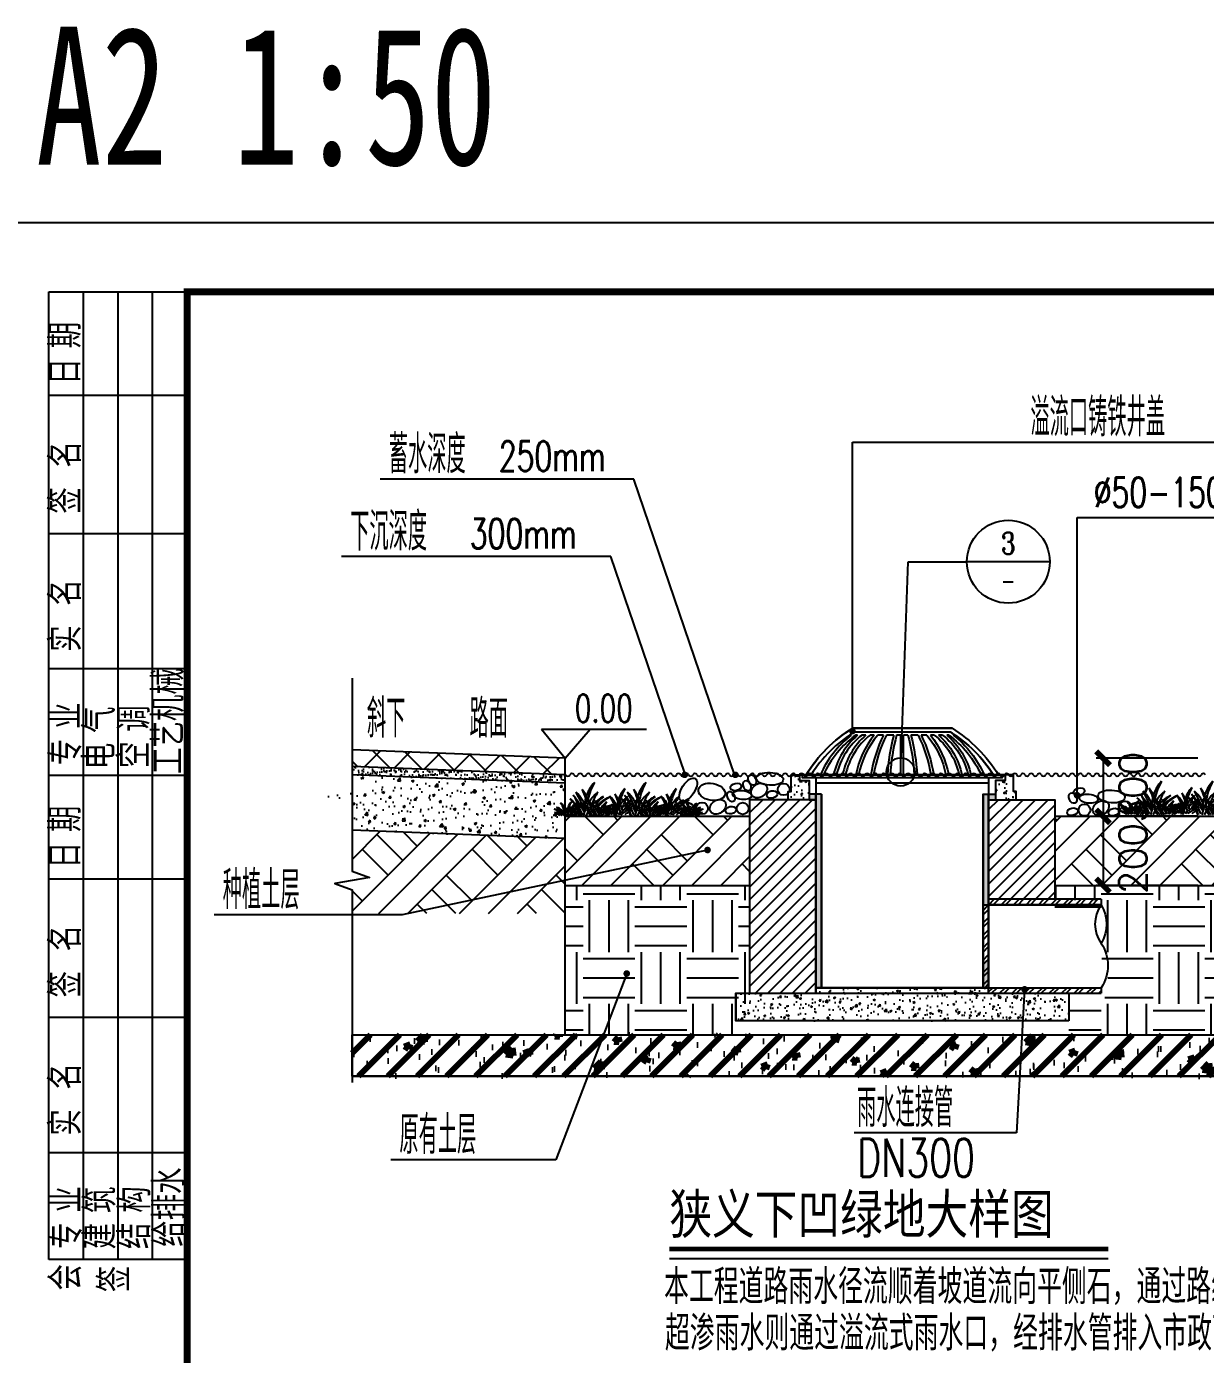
# Model space of a CAD drawing. Header units: millimetres. Extents: x 684779 to 686470, y 2544898 to 2545979.
# Drawn here: x 686167.4 to 686252.8, y 2545316.9 to 2545413 of the extents above; entities that cross this region are included whole.
import ezdxf
from ezdxf.enums import TextEntityAlignment as Align

# ---------------------------------------------------------------- set-up
doc = ezdxf.new("R2010")
doc.units = ezdxf.units.MM
for name, color, linetype in [('01-景观线', 4, 'Continuous'), ('03-填充', 8, 'Continuous'), ('05-剖面结构线', 2, 'Continuous'), ('14', 14, 'Continuous'), ('DIM_IDEN', 3, 'Continuous'), ('DIM_LEAD', 3, 'Continuous'), ('DIM_SYMB', 3, 'Continuous'), ('GPSCOMMON', 7, 'Continuous'), ('LID设施', 7, 'Continuous'), ('PUB_TEXT', 7, 'Continuous'), ('PUB_TITLE', 4, 'Continuous'), ('STONE', 31, 'Continuous'), ('植物', 96, 'Continuous'), ('铺装面积线', 7, 'Continuous')]:
    doc.layers.add(name, color=color, linetype=linetype)
doc.styles.add('-宋体', font='', dxfattribs={"width": 0.8})
doc.styles.add('_TCH_AXIS', font='COMPLEX', dxfattribs={"bigfont": 'GBCBIG'})
doc.styles.add('_TCH_DIM', font='SIMPLEX', dxfattribs={"bigfont": 'GBCBIG'})
doc.styles.add('_TCH_LABEL', font='COMPLEX', dxfattribs={"bigfont": 'GBCBIG'})
doc.styles.add('HZTXT', font='romane.shx', dxfattribs={"width": 0.7, "bigfont": 'hztxt.shx'})
doc.styles.add('黑体', font='')
doc.styles.get('-宋体').set_extended_font_data('SimSun')
doc.styles.get('黑体').set_extended_font_data('SimHei')
doc.dimstyles.new('副本 _TCH_ARCH', dxfattribs={"dimtxt": 3.5, "dimasz": 1, "dimexe": 2.5, "dimexo": 3, "dimgap": 1, "dimtad": 1, "dimzin": 0, "dimdsep": 46, "dimtxsty": '_TCH_DIM', "dimblk": 'ARCHTICK', "dimcen": 0.09, "dimclrt": 7, "dimazin": 2, "dimtfac": 1, "dimtix": 1, "dimtmove": 2, "dimatfit": 3, "dimfxl": 1, "dimtolj": 1, "dimtzin": 0, "dimarcsym": 0})
pattern_1 = [(50, (686101.0468, 2545202.3542), (1.4345204, -0.125504), [0.15, -1.65]), (355, (686101.0468, 2545202.3542), (-0.277503, 1.504384), [0.12, -1.32]), (100.4514, (686101.1663, 2545202.3438), (1.157019, 1.378879), [0.12748, -1.402284]), (46.1842, (686101.0468, 2545202.7542), (2.134482, -0.331038), [0.225, -2.475]), (96.6356, (686101.2246, 2545202.7266), (1.869325, 1.948236), [0.19122, -2.103426]), (351.1842, (686101.0468, 2545202.7542), (1.869324, 1.948237), [0.18, -1.98]), (21, (686101.2468, 2545202.6542), (1.193814, -0.805238), [0.15, -1.65]), (326, (686101.2468, 2545202.6542), (0.486631, 1.4503), [0.12, -1.32]), (71.4514, (686101.3462, 2545202.5871), (1.680445, 0.645061), [0.12748, -1.402284]), (37.5, (686101.04675, 2545202.3542), (0.0243197, 0.6657877), [0, -1.304, 0, -1.34, 0, -1.325]), (7.5, (686101.04675, 2545202.3542), (0.526139, 0.7888234), [0, -0.764, 0, -1.274, 0, -0.505]), (327.5, (686100.60075, 2545202.3542), (1.0676449, -0.0451097), [0, -0.5, 0, -1.56, 0, -2.07]), (317.5, (686100.40075, 2545202.3542), (1.1663723, 0.20021), [0, -0.65, 0, -1.036, 0, -1.47])]

# ---------------------------------------------------------------- blocks, each defined once
blk = doc.blocks.new('TR196')
at = {"layer": '植物', "color": 8}
for p, q in [((-421, -7), (-416, 7)), ((-416, 7), (-398, 36)), ((-392, 47), (-386, 57)), ((-292, 19), (-307, -7)), ((-284, 32), (-292, 19)), ((-241, 8), (-274, 63)), ((-235, -7), (-241, 8)), ((-171, 23), (-172, 23)), ((-172, 23), (-172, 23)), ((-172, 23), (-171, 23)), ((-171, 23), (-171, 24)), ((-171, 24), (-170, 24)), ((-170, 23), (-171, 23)), ((-171, 23), (-171, 23)), ((-170, 24), (-170, 25)), ((-170, 25), (-169, 25)), ((-169, 23), (-170, 23)), ((-170, 23), (-170, 23)), ((-170, 23), (-170, 23)), ((-169, 25), (-169, 26)), ((-169, 26), (-168, 26)), ((-168, 25), (-169, 25)), ((-169, 25), (-169, 24)), ((-169, 24), (-169, 24)), ((-169, 24), (-169, 23)), ((-169, 23), (-169, 23)), ((-169, 23), (-169, 23)), ((-169, 23), (-169, 23)), ((-169, 23), (-169, 23)), ((-167, 27), (-168, 26)), ((-168, 26), (-167, 27)), ((-168, 26), (-168, 26)), ((-168, 26), (-168, 25)), ((-167, 27), (-167, 27)), ((-43, 17), (-53, 0)), ((-37, 28), (-43, 17)), ((112, 19), (97, -7)), ((120, 32), (112, 19)), ((163, 8), (130, 63)), ((169, -7), (163, 8)), ((233, 23), (232, 23)), ((232, 23), (232, 23)), ((232, 23), (233, 23)), ((233, 24), (234, 25)), ((233, 23), (233, 24)), ((233, 24), (233, 24)), ((234, 23), (233, 23)), ((233, 23), (233, 23)), ((234, 25), (235, 25)), ((235, 23), (234, 23)), ((234, 23), (234, 23)), ((234, 23), (234, 23)), ((234, 23), (234, 23)), ((236, 26), (235, 25)), ((235, 25), (235, 26)), ((235, 26), (236, 26)), ((235, 25), (235, 25)), ((235, 25), (235, 24)), ((235, 24), (235, 24)), ((235, 24), (235, 23)), ((235, 23), (235, 23)), ((235, 23), (235, 23)), ((235, 23), (235, 23)), ((237, 27), (236, 26)), ((236, 26), (237, 27)), ((236, 26), (236, 26)), ((237, 27), (237, 27)), ((360, 17), (351, 0)), ((367, 28), (360, 17)), ((451, 47), (445, 57)), ((475, 7), (457, 36)), ((480, -7), (475, 7))]:
    blk.add_line(p, q, dxfattribs=at)
for centre, radius, start, end in [((-41, 64), 275, 135.9615, 161.9452), ((98, 48), 394, 148.4474, 169.002), ((363, 64), 275, 135.9615, 161.9452), ((502, 48), 394, 148.4474, 169.002), ((-677, -166), 383, 25.7983, 49.6158), ((-675, -103), 336, 16.6083, 43.0102), ((-669, -38), 326, 18.5167, 36.0624), ((-968, -317), 733, 27.5711, 39.9322), ((-1152, -261), 885, 19.1158, 29.713), ((-534, 4), 230, 11.0178, 49.0036), ((-801, -33), 521, 9.8284, 26.5469), ((-649, -40), 395, 10.7624, 37.4051), ((-7, -76), 326, 128.8016, 167.7696), ((-41, 64), 275, 165.6709, 177.7299), ((-4, 14), 264, 141.8248, 164.1996), ((-31, -137), 312, 115.7785, 135.4127), ((-302, 52), 87.2, 7.3004, 44.3353), ((-287, 46), 81.9, 12.7355, 54.5409), ((-52, -28), 206, 123.8697, 144.4156), ((59, -244), 424, 113.9676, 129.9777), ((15, -116), 289, 116.2121, 140.505), ((-731, -207), 708, 19.1158, 29.713), ((-237, 5), 184, 11.0178, 49.0036), ((-450, -24), 417, 3.4732, 26.5469), ((-329, -30), 316, 10.7624, 37.4051), ((185, -59), 261, 128.8016, 166.3644), ((158, 53), 220, 165.6709, 177.7299), ((158, 53), 220, 135.9615, 161.9452), ((269, 41), 315, 148.4474, 169.002), ((-274, -166), 383, 25.7983, 49.6158), ((-271, -103), 336, 16.6083, 43.0102), ((188, 13), 211, 141.8248, 167.2445), ((-265, -38), 326, 18.5167, 36.0624), ((-564, -317), 733, 27.5711, 39.9322), ((-748, -261), 885, 19.1158, 29.713), ((-130, 4), 230, 11.0178, 49.0036), ((166, -108), 249, 115.7785, 121.3464), ((149, -20), 165, 123.8697, 132.2401), ((-397, -33), 521, 9.8284, 26.5469), ((-245, -40), 395, 10.7624, 37.4051), ((238, -193), 339, 113.9676, 118.428), ((202, -91), 231, 116.2121, 122.7663), ((397, -76), 326, 128.8016, 167.7696), ((363, 64), 275, 165.6709, 177.7299), ((400, 14), 264, 141.8248, 164.1996), ((373, -137), 312, 115.7785, 135.4127), ((102, 52), 87.2, 7.3004, 44.3353), ((116, 46), 81.9, 12.7355, 54.5409), ((352, -28), 206, 123.8697, 144.4156), ((463, -244), 424, 113.9676, 129.9777), ((419, -116), 289, 116.2121, 140.505), ((-327, -207), 708, 19.1158, 29.713), ((167, 5), 184, 11.0178, 49.0036), ((-46, -24), 417, 3.4732, 26.5469), ((75, -30), 316, 10.7624, 37.4051), ((589, -59), 261, 128.8016, 166.3644), ((562, 53), 220, 165.6709, 177.7299), ((562, 53), 220, 135.9615, 161.9452), ((673, 41), 315, 148.4474, 169.002), ((642, -193), 339, 113.9676, 141.6606), ((569, -108), 249, 115.7785, 139.5115), ((592, 13), 211, 141.8248, 167.2445), ((553, -20), 165, 123.8697, 155.9037), ((606, -91), 231, 116.2121, 149.9905), ((-579, -85), 133, 37.1196, 79.6911), ((-602, -72), 127, 30.8395, 68.4873), ((-545, -45), 63, 37.1166, 95.7223), ((-570, -59), 78.2, 40.5516, 76.5242), ((-576, -73), 137, 34.2313, 73.1438), ((-633, -98), 184, 29.8425, 58.176), ((-598, -32), 156, 13.1729, 53.1387), ((-710, -54), 252, 10.9914, 35.616), ((-418, 22), 42.9, 139.193, 178.3521), ((-263, -66), 199, 144.4278, 162.2957), ((-465, 63), 19.7, 319.193, 347.2645), ((-346, 2), 103, 161.958, 180.984), ((-373, 42), 75.4, 125.4591, 167.2645), ((-480, -81), 144, 30.8961, 76.4717), ((-441, -61), 120, 27.7876, 92.5438), ((-569, 74), 131, 341.958, 351.6729), ((-359, 47), 80.2, 135.6647, 172.6996), ((36, -346), 583, 138.7573, 144.5096), ((-177, -73), 265, 153.5634, 165.5681), ((-357, -39), 74.4, 127.2173, 154.8093), ((-263, -66), 199, 127.3474, 142.1544), ((-177, -73), 265, 141.3441, 151.4966), ((-344, -67), 87.6, 120.053, 137.0135), ((-358, -8), 52.2, 130.0669, 147.9092), ((-337, -33), 70.3, 131.7668, 150.5463), ((36, -346), 583, 136.275, 137.5327), ((-409, 22), 34.7, 301.0589, 347.424), ((-397, 24), 17.3, 300.053, 333.877), ((-400, 37), 24.1, 311.7668, 329.5705), ((-354, 3), 30.7, 134.6437, 153.877), ((-331, 7), 60.4, 92.1895, 143.9038), ((-401, 57), 25.2, 323.5614, 323.9038), ((-350, 9), 25.9, 153.2333, 167.424), ((-314, 0), 69.5, 106.1576, 146.5894), ((-172, 105), 192, 191.9692, 213.0206), ((-351, 1), 75.5, 23.2236, 73.8424), ((-332, 8), 65.7, 36.0962, 87.8105), ((-312, 11), 28.2, 12.576, 62.3484), ((-308, 3), 33.3, 26.123, 74.4951), ((98, 48), 394, 174.1842, 176.0381), ((-801, -33), 521, 6.4453, 7.7989), ((-248, 25), 37.7, 192.576, 238.8954), ((-258, 41), 26.2, 203.2236, 228.2332), ((-257, 63), 27.4, 216.0962, 236.7065), ((-261, 26), 18.8, 206.123, 239.947), ((-500, -79), 288, 14.3207, 38.6559), ((-406, -72), 217, 17.7043, 52.6526), ((-326, -35), 76.4, 29.4537, 48.2332), ((-732, -376), 634, 35.4921, 43.725), ((59, -244), 424, 141.5472, 141.6606), ((-303, -8), 56.8, 32.0908, 56.7065), ((-319, -72), 95.2, 42.9993, 59.947), ((-31, -137), 312, 136.6479, 139.5115), ((-61, -259), 336, 127.1225, 127.678), ((59, -244), 424, 138.4585, 139.3935), ((-4, 14), 264, 165.6714, 167.2445), ((-304, -42), 80.9, 25.2028, 52.7827), ((59, -244), 424, 135.6254, 137.6565), ((-61, -259), 336, 123.8263, 124.3628), ((-61, -259), 336, 120.8586, 122.292), ((-52, -28), 206, 145.9426, 153.7708), ((15, -116), 289, 149.3438, 149.9905), ((59, -244), 424, 130.9309, 133.9737), ((41, -344), 441, 127.1734, 127.2883), ((15, -116), 289, 142.6876, 145.8607), ((-61, -259), 336, 116.5874, 118.1223), ((-74, 81), 143, 187.3004, 198.042), ((-316, 2), 112, 359.016, 18.042), ((41, -344), 441, 124.0946, 124.6507), ((-187, 69), 21.4, 192.7355, 220.807), ((-42, -34), 169, 126.8613, 166.8271), ((-238, 25), 46.7, 19.6467, 40.807), ((-61, -259), 336, 112.108, 114.0534), ((79, -58), 274, 144.384, 169.0086), ((-67, -78), 149, 106.8562, 145.7687), ((-63, -92), 145, 100.3089, 142.8804), ((-4, -106), 200, 121.824, 150.1575), ((41, -344), 441, 107.8392, 119.6545), ((-61, -259), 336, 95.6409, 108.6057), ((-39, -78), 138, 111.5127, 149.1605), ((-100, -49), 68.5, 84.2777, 142.8834), ((-74, -63), 85, 103.4758, 139.4484), ((-232, -64), 150, 25.9814, 47.4066), ((-261, -65), 192, 18.2019, 43.0102), ((-262, -101), 219, 25.7983, 49.6158), ((-257, -28), 186, 18.5167, 36.0624), ((-428, -187), 419, 27.5711, 39.9322), ((27, 54), 110, 191.9692, 213.0206), ((269, 41), 315, 174.1842, 176.0381), ((142, -205), 269, 114.0625, 130.0173), ((238, -193), 339, 130.2303, 141.6606), ((166, -108), 249, 129.505, 139.5115), ((149, -20), 165, 145.0892, 155.9037), ((223, -273), 353, 121.6809, 129.2912), ((202, -91), 231, 140.4198, 149.9905), ((-124, -83), 188, 23.7617, 47.4066), ((166, -108), 249, 123.0313, 127.9988), ((149, -20), 165, 135.1666, 142.1462), ((238, -193), 339, 126.0265, 128.6058), ((202, -91), 231, 134.2735, 137.6038), ((232, 105), 192, 191.9692, 213.0206), ((142, -205), 269, 110.2122, 111.0773), ((238, -193), 339, 121.3174, 124.0842), ((202, -91), 231, 127.0743, 131.0247), ((223, -273), 353, 118.8977, 119.0804), ((142, -205), 269, 103.6776, 105.7305), ((223, -273), 353, 113.8519, 115.1775), ((53, 1), 75.5, 23.2236, 73.8424), ((71, 8), 65.7, 36.0962, 87.8105), ((142, -205), 269, 99.0904, 100.4482), ((223, -273), 353, 110.0887, 111.5116), ((91, 11), 28.2, 12.576, 62.3484), ((96, 3), 33.3, 26.123, 74.4951), ((502, 48), 394, 174.1842, 176.0381), ((-397, -33), 521, 6.4453, 7.7989), ((156, 25), 37.7, 192.576, 238.8954), ((146, 41), 26.2, 203.2236, 228.2332), ((147, 63), 27.4, 216.0962, 236.7065), ((142, 26), 18.8, 206.123, 239.947), ((-96, -79), 288, 14.3207, 38.6559), ((-3, -72), 217, 17.7043, 52.6526), ((78, -35), 76.4, 29.4537, 48.2332), ((-328, -376), 634, 35.4921, 43.725), ((463, -244), 424, 141.5472, 141.6606), ((100, -8), 56.8, 32.0908, 56.7065), ((85, -72), 95.2, 42.9993, 59.947), ((373, -137), 312, 136.6479, 139.5115), ((343, -259), 336, 127.1225, 127.678), ((463, -244), 424, 138.4585, 139.3935), ((400, 14), 264, 165.6714, 167.2445), ((100, -42), 80.9, 25.2028, 52.7827), ((463, -244), 424, 135.6254, 137.6565), ((343, -259), 336, 123.8263, 124.3628), ((343, -259), 336, 120.8586, 122.292), ((352, -28), 206, 145.9426, 153.7708), ((419, -116), 289, 149.3438, 149.9905), ((463, -244), 424, 130.9309, 133.9737), ((445, -344), 441, 127.1734, 127.2883), ((419, -116), 289, 142.6876, 145.8607), ((343, -259), 336, 116.5874, 118.1223), ((329, 81), 143, 187.3004, 198.042), ((87, 2), 112, 359.016, 18.042), ((445, -344), 441, 124.0946, 124.6507), ((217, 69), 21.4, 192.7355, 220.807), ((362, -34), 169, 126.8613, 166.8271), ((166, 25), 46.7, 19.6467, 40.807), ((343, -259), 336, 112.108, 114.0534), ((483, -58), 274, 144.384, 169.0086), ((337, -78), 149, 106.8562, 145.7687), ((340, -92), 145, 100.3089, 142.8804), ((400, -106), 200, 121.824, 150.1575), ((445, -344), 441, 107.8392, 119.6545), ((343, -259), 336, 95.6409, 108.6057), ((365, -78), 138, 111.5127, 149.1605), ((304, -49), 68.5, 84.2777, 142.8834), ((330, -63), 85, 103.4758, 139.4484), ((172, -64), 150, 25.9814, 47.4066), ((143, -65), 192, 18.2019, 43.0102), ((142, -101), 219, 25.7983, 49.6158), ((147, -28), 186, 18.5167, 36.0624), ((-24, -187), 419, 27.5711, 39.9322), ((430, 54), 110, 191.9692, 213.0206), ((673, 41), 315, 174.1842, 176.0381), ((546, -205), 269, 95.6409, 130.0173), ((373, 0), 69.5, 33.4106, 73.8424), ((390, 7), 60.4, 36.0962, 87.8105), ((627, -273), 353, 107.8392, 129.2912), ((409, 9), 25.9, 12.576, 26.7667), ((413, 3), 30.7, 26.123, 45.3563), ((468, 22), 34.7, 192.576, 238.9411), ((460, 57), 25.2, 216.0962, 216.4386), ((459, 37), 24.1, 210.4295, 228.2332), ((456, 24), 17.3, 206.123, 239.947), ((236, -73), 265, 28.5034, 38.6559), ((322, -66), 199, 37.8456, 52.6526), ((396, -33), 70.3, 29.4537, 48.2332), ((23, -346), 583, 42.4673, 43.725), ((403, -67), 87.6, 42.9865, 59.947), ((417, -8), 52.2, 32.0908, 49.9331), ((416, -39), 74.4, 25.1907, 52.7827), ((23, -346), 583, 35.4904, 41.2427), ((236, -73), 265, 14.4319, 26.4366), ((418, 47), 80.2, 7.3004, 44.3353), ((432, 42), 75.4, 12.7355, 54.5409), ((322, -66), 199, 17.7043, 35.5722), ((628, 74), 131, 188.3271, 198.042), ((405, 2), 103, 359.016, 18.042), ((524, 63), 19.7, 192.7355, 220.807), ((657, -32), 156, 126.8613, 166.8271), ((477, 22), 42.9, 1.6479, 40.807), ((769, -54), 252, 144.384, 169.0086), ((635, -73), 137, 106.8562, 145.7687), ((692, -98), 184, 121.824, 150.1575), ((638, -85), 133, 100.3089, 142.8804), ((661, -72), 127, 111.5127, 149.1605), ((604, -45), 63, 84.2777, 142.8834), ((629, -59), 78.2, 103.4758, 139.4484), ((-61, -259), 336, 129.7844, 130.0173), ((41, -344), 441, 129.134, 129.2912), ((343, -259), 336, 129.7844, 130.0173), ((445, -344), 441, 129.134, 129.2912)]:
    blk.add_arc(centre, radius, start, end, dxfattribs=at)
blk = doc.blocks.new('$LinePat$波浪线')
at = {"color": 0}
for centre, start, end in [((150, -42), 201.67235, 338.32741), ((450, -161), 21.67235, 158.32741)]:
    blk.add_arc(centre, 161, start, end, dxfattribs=at)
blk = doc.blocks.new('_ArchTick')
at = {"color": 0, "linetype": 'ByBlock', "const_width": 0.4}
blk.add_lwpolyline([(-0.5, -0.5), (0.5, 0.5)], dxfattribs=at)
blk = doc.blocks.new('*D26')
at = {"layer": 'Defpoints', "color": 0, "linetype": 'Continuous', "transparency": 16777216}
for p in [(686252.704, 2545360.037), (686245.34, 2545355.837), (686252.704, 2545355.837)]:
    blk.add_point(p, dxfattribs=at)
at = {"layer": '铺装面积线', "color": 0, "linetype": 'Continuous', "lineweight": -2, "transparency": 16777216}
for p, q in [((686252.204, 2545360.037), (686244.84, 2545360.037)), ((686245.34, 2545360.037), (686245.34, 2545355.837)), ((686252.204, 2545355.837), (686244.84, 2545355.837))]:
    blk.add_line(p, q, dxfattribs=at)
for p, rotation in [((686245.34, 2545360.037), 90), ((686245.34, 2545355.837), 270)]:
    blk.add_blockref('_ArchTick', p, dxfattribs=dict(at, rotation=rotation))
at = {"layer": '铺装面积线', "color": 7, "linetype": 'Continuous', "transparency": 16777216, "insert": (686247.51, 2545357.937), "char_height": 2, "attachment_point": 5, "rotation": 90, "style": '_TCH_DIM'}
blk.add_mtext('\\A1;300', dxfattribs=at)
blk = doc.blocks.new('*D27')
at = {"layer": 'Defpoints', "color": 0, "linetype": 'Continuous', "transparency": 16777216}
for p in [(686252.704, 2545355.837), (686245.34, 2545350.837), (686252.704, 2545350.837)]:
    blk.add_point(p, dxfattribs=at)
at = {"layer": '铺装面积线', "color": 0, "linetype": 'Continuous', "lineweight": -2, "transparency": 16777216}
for p, q in [((686252.204, 2545355.837), (686244.84, 2545355.837)), ((686245.34, 2545355.837), (686245.34, 2545350.837)), ((686252.204, 2545350.837), (686244.84, 2545350.837))]:
    blk.add_line(p, q, dxfattribs=at)
for p, rotation in [((686245.34, 2545355.837), 90), ((686245.34, 2545350.837), 270)]:
    blk.add_blockref('_ArchTick', p, dxfattribs=dict(at, rotation=rotation))
at = {"layer": '铺装面积线', "color": 7, "linetype": 'Continuous', "transparency": 16777216, "insert": (686247.51, 2545352.776), "char_height": 2, "attachment_point": 5, "rotation": 90, "style": '_TCH_DIM'}
blk.add_mtext('\\A1;200', dxfattribs=at)
blk = doc.blocks.new('A$C393D5F54')
at = {"layer": '14', "color": 14}
for p, q in [((0, 446), (0, 14446)), ((0, 14446), (2000, 14446)), ((500, 446), (500, 14446)), ((1000, 446), (1000, 14446)), ((1500, 446), (1500, 14446)), ((2000, 446), (2000, 14446)), ((2000, 12946), (0, 12946)), ((2000, 10946), (0, 10946)), ((2000, 8990), (0, 8990)), ((2000, 7446), (0, 7446)), ((2000, 5946), (0, 5946)), ((2000, 3946), (0, 3946)), ((2000, 1990), (0, 1990)), ((2000, 446), (0, 446))]:
    blk.add_line(p, q, dxfattribs=at)
at = {"layer": '14', "color": 14, "style": 'HZTXT', "width": 0.85}
for s, p in [('日 期', (462, 13105)), ('签  名', (466, 11238)), ('实  名', (466, 9238)), ('工艺机械', (1953, 7471)), ('专 业', (472, 7598)), ('电 气', (957, 7540)), ('空 调', (1460, 7558)), ('日 期', (462, 6105)), ('签  名', (466, 4238)), ('实  名', (466, 2238)), ('给排水', (1970, 629)), ('专 业', (480, 598)), ('建 筑', (967, 592)), ('结 构', (1470, 597)), ('会', (470, -3)), ('签', (1174, -27))]:
    blk.add_text(s, height=450, rotation=90, dxfattribs=at).set_placement(p)

msp = doc.modelspace()

# ---------------------------------------------------------------- hatches: boundary and pattern name
h = msp.add_hatch()
h.set_pattern_fill('ANSI37', color=252)
h.set_pattern_definition([(45, (685282.3802, 2544982.0082), (-1.122532, 1.122532), []), (135, (685282.3802, 2544982.0082), (-1.122532, -1.122532), [])])
h.paths.add_polyline_path([(686191.006, 2545360.636), (686206.408, 2545360.037), (686206.408, 2545358.837), (686190.983, 2545359.437)])
h = msp.add_hatch()
h.set_pattern_fill('AR-SAND', color=252, scale=0.2)
h.set_pattern_definition([(37.5, (685282.38024, 2544982.0082), (-0.01600031, 0.48941324), [0, -0.38608, 0, -0.4318, 0, -0.41275]), (7.5, (685282.38024, 2544982.0082), (0.4495233, 0.7168251), [0, -0.20828, 0, -0.34798, 0, -0.13335]), (327.5, (685282.0678, 2544982.0082), (0.79099237, 0.00143718), [0, -0.127, 0, -0.4572, 0, -0.5969]), (317.5, (685282.0678, 2544982.0082), (0.76355645, 0.22292932), [0, -0.0635, 0, -0.29972, 0, -0.3429])])
h.paths.add_polyline_path([(686190.983, 2545358.837), (686192.376, 2545358.783), (686206.408, 2545358.237), (686206.408, 2545358.837), (686190.983, 2545359.436)])
h = msp.add_hatch()
h.set_pattern_fill('AR-CONC', color=252)
h.set_pattern_definition([(50, (685282.3802, 2544982.0082), (1.8218467, -0.1593909), [0.1905, -2.0955]), (355, (685282.3802, 2544982.0082), (-0.3524283, 1.9105664), [0.1524, -1.6764]), (100.451, (685282.532, 2544981.9949), (1.469425, 1.751167), [0.1619, -1.7809]), (46.1842, (685282.3802, 2544982.5162), (2.7107904, -0.4204233), [0.28575, -3.14325]), (96.6356, (685282.6061, 2544982.4812), (2.374042, 2.4742556), [0.24285, -2.67135]), (351.184, (685282.3802, 2544982.5162), (2.374046, 2.474251), [0.2286, -2.5146]), (21, (685282.6342, 2544982.3892), (1.5161488, -1.0226552), [0.1905, -2.0955]), (326, (685282.6342, 2544982.3892), (0.6180203, 1.8418797), [0.1524, -1.6764]), (71.4514, (685282.7606, 2544982.304), (2.134165, 0.8192286), [0.1619, -1.7809]), (37.5, (685282.38024, 2544982.0082), (0.03088603, 0.8455504), [0, -1.65608, 0, -1.7018, 0, -1.68275]), (7.5, (685282.3802, 2544982.0082), (0.6681966, 1.00180575), [0, -0.97028, 0, -1.61798, 0, -0.64135]), (327.5, (685281.8138, 2544982.0082), (1.35590595, -0.05728744), [0, -0.635, 0, -1.9812, 0, -2.6289]), (317.5, (685281.5598, 2544982.0082), (1.4812918, 0.2542649), [0, -0.8255, 0, -1.31572, 0, -1.8669])])
h.paths.add_polyline_path([(686190.983, 2545358.837), (686193.083, 2545357.972), (686188.883, 2545357.232), (686190.983, 2545356.487), (686190.983, 2545355.887), (686190.983, 2545354.837), (686206.408, 2545354.237), (686206.408, 2545358.237)])
at = {"linetype": 'Continuous', "lineweight": 80}
h = msp.add_hatch(dxfattribs=at)
h.set_pattern_fill('钢筋混凝土', color=252, scale=0.6, style=0)
h.set_pattern_definition([(45, (672249.5564, 2494040.8232), (-1.06066017, 1.06066017), []), (50, (672249.5564, 2494040.8232), (4.3035611, -0.3765128), [0.45, -4.95]), (355, (672249.5564, 2494040.8232), (-0.832508, 4.5131528), [0.36, -3.96]), (100.4514, (672249.915, 2494040.792), (3.4710563, 4.13663725), [0.38244114, -4.20685267]), (46.1842, (672249.5564, 2494042.023), (6.4034463, -0.9931141), [0.675, -7.425]), (96.6356, (672250.09, 2494041.9405), (5.6079762, 5.8447072), [0.5736617, -6.310278]), (351.1842, (672249.5564, 2494042.023), (5.6079717, 5.8447116), [0.54, -5.94]), (21, (672250.1564, 2494041.7232), (3.58144231, -2.41571334), [0.45, -4.95]), (326, (672250.1564, 2494041.7232), (1.459892, 4.35090027), [0.36, -3.96]), (71.4514, (672250.455, 2494041.522), (5.04133577, 1.93518298), [0.38244114, -4.20685267]), (37.5, (672249.5564, 2494040.8232), (0.07295913, 1.997363123), [0, -3.912, 0, -4.02, 0, -3.975]), (7.5, (672249.5564, 2494040.8232), (1.578417225, 2.36647027), [0, -2.292, 0, -3.822, 0, -1.515]), (327.5, (672248.2184, 2494040.8232), (3.202934617, -0.13532923), [0, -1.5, 0, -4.68, 0, -6.21]), (317.5, (672247.6184, 2494040.8232), (3.49911702, 0.6006299), [0, -1.95, 0, -3.108, 0, -4.41])])
h.paths.add_polyline_path([(686283.833, 2545337.037), (686190.983, 2545337.037), (686190.983, 2545340.037), (686283.833, 2545340.037)])
at = {"layer": '03-填充'}
h = msp.add_hatch(dxfattribs=at)
h.set_pattern_fill('混凝土', color=256, scale=0.2)
h.set_pattern_definition(pattern_1)
h.paths.add_polyline_path([(686238.258, 2545358.837), (686238.858, 2545358.837), (686238.858, 2545357.637), (686239.058, 2545357.637), (686239.058, 2545357.037), (686237.558, 2545357.037), (686237.558, 2545358.437), (686238.258, 2545358.437)])
h.paths.add_polyline_path([(686222.758, 2545358.837), (686223.358, 2545358.837), (686223.358, 2545358.437), (686224.058, 2545358.437), (686224.058, 2545357.037), (686222.558, 2545357.037), (686222.558, 2545357.637), (686222.758, 2545357.637)])
h = msp.add_hatch(dxfattribs=at)
h.set_pattern_fill('ANSI31', color=256, scale=0.4)
h.set_pattern_definition([(45, (686101.04675, 2545202.3542), (-0.4490128, 0.4490128), [])])
h.paths.add_polyline_path([(686219.758, 2545343.037), (686224.558, 2545343.037), (686224.558, 2545357.037), (686219.758, 2545357.037)])
h.paths.add_polyline_path([(686237.058, 2545349.837), (686241.858, 2545349.837), (686241.858, 2545357.037), (686237.058, 2545357.037)])
h = msp.add_hatch(dxfattribs=at)
h.set_pattern_fill('AR-SAND', color=256, scale=0.1, angle=45)
h.set_pattern_definition([(82.5, (686101.04675, 2545202.35422), (-0.17869067, 0.16737674), [0, -0.19304, 0, -0.2159, 0, -0.206375]), (52.5, (686101.04675, 2545202.35422), (-0.09450546, 0.4123664), [0, -0.10414, 0, -0.17399, 0, -0.066675]), (12.5, (686100.9363, 2545202.24377), (0.27914991, 0.28016616), [0, -0.0635, 0, -0.2286, 0, -0.29845]), (2.5, (686100.9363, 2545202.24377), (0.19114055, 0.3487754), [0, -0.03175, 0, -0.14986, 0, -0.17145])])
h.paths.add_polyline_path([(686224.958, 2545357.437), (686224.558, 2545357.437), (686224.558, 2545343.437), (686224.958, 2545343.437)])
h.paths.add_polyline_path([(686224.558, 2545357.437), (686224.058, 2545357.437), (686224.058, 2545357.037), (686224.558, 2545357.037)])
h.paths.add_polyline_path([(686237.558, 2545357.437), (686237.058, 2545357.437), (686237.058, 2545357.037), (686237.558, 2545357.037)])
h.paths.add_polyline_path([(686236.658, 2545343.437), (686237.058, 2545343.437), (686237.058, 2545345.437), (686236.658, 2545345.437)])
h.paths.add_polyline_path([(686236.658, 2545349.437), (686237.058, 2545349.437), (686237.058, 2545357.437), (686236.658, 2545357.437)])
h = msp.add_hatch(dxfattribs=at)
h.set_pattern_fill('STEEL', color=256, scale=0.4)
h.set_pattern_definition([(45, (686054.29635, 2545164.54845), (-0.4490128, 0.4490128), []), (45, (686054.29635, 2545164.86595), (-0.4490128, 0.4490128), [])])
h.paths.add_polyline_path([(686237.058, 2545349.837), (686237.058, 2545349.437), (686245.092, 2545349.437), (686245.204, 2545349.437), (686245.204, 2545349.837)])
h.paths.add_polyline_path([(686237.058, 2545349.437), (686236.658, 2545349.437), (686236.658, 2545343.437), (686237.058, 2545343.437)])
h.paths.add_polyline_path([(686237.058, 2545343.437), (686237.058, 2545343.037), (686245.204, 2545343.037), (686245.204, 2545343.437)])
h = msp.add_hatch(dxfattribs=at)
h.set_pattern_fill('混凝土', color=256, scale=0.2)
h.set_pattern_definition(pattern_1)
h.paths.add_polyline_path([(686242.858, 2545341.037), (686218.758, 2545341.037), (686218.758, 2545343.037), (686242.858, 2545343.037)])
h = msp.add_hatch(dxfattribs=at)
h.set_pattern_fill('混凝土', color=256, scale=0.2)
h.set_pattern_definition(pattern_1)
h.paths.add_polyline_path([(686237.058, 2545343.037), (686237.058, 2545343.437), (686224.558, 2545343.437), (686224.558, 2545343.037)])
at = {"layer": 'LID设施'}
h = msp.add_hatch(dxfattribs=at)
h.set_pattern_fill('夯实土壤', color=252)
h.set_pattern_definition([(45, (-282037.365, 1678053.982), (-3.97394011, 3.97394011), []), (45, (-282035.265, 1678053.982), (-3.97394011, 3.97394011), []), (45, (-282033.165, 1678053.982), (-3.97394011, 3.97394011), []), (135, (-282037.365, 1678053.982), (-3.97394011, -3.97394011), [2.65, -2.97]), (135, (-282036.315, 1678055.032), (-3.97394011, -3.97394011), [2.65, -2.97]), (135, (-282035.265, 1678056.082), (-3.97394011, -3.97394011), [2.65, -2.97])])
h.paths.add_polyline_path([(686241.858, 2545355.837), (686241.858, 2545350.837), (686266.408, 2545350.837), (686266.408, 2545355.837)])
h.paths.add_polyline_path([(686219.758, 2545350.837), (686219.758, 2545355.837), (686206.408, 2545355.837), (686206.408, 2545350.837)])
h = msp.add_hatch(dxfattribs=at)
h.set_pattern_fill('夯实土壤', color=252)
h.set_pattern_definition([(45, (685283.56, 2544982.008), (-3.97394, 3.97394), []), (45, (685285.66, 2544982.008), (-3.97394, 3.97394), []), (45, (685287.76, 2544982.008), (-3.97394, 3.97394), []), (135, (685283.56, 2544982.008), (-3.97394, -3.97394), [2.65, -2.97]), (135, (685284.61, 2544983.058), (-3.97394, -3.97394), [2.65, -2.97]), (135, (685285.66, 2544984.108), (-3.97394, -3.97394), [2.65, -2.97])])
h.paths.add_polyline_path([(686190.983, 2545354.836), (686206.408, 2545354.237), (686206.408, 2545348.802), (686190.983, 2545348.802)])
h = msp.add_hatch(dxfattribs=at)
h.set_pattern_fill('土壤', color=252)
h.set_pattern_definition([(0, (-282038.545, 1678053.982), (3.75, 3.75), [3.75, -3.75]), (0, (-282038.545, 1678055.388), (3.75, 3.75), [3.75, -3.75]), (0, (-282038.545, 1678056.7944), (3.75, 3.75), [3.75, -3.75]), (90, (-282038.076, 1678057.263), (-3.75, 3.75), [3.75, -3.75]), (90, (-282036.67, 1678057.263), (-3.75, 3.75), [3.75, -3.75]), (90, (-282035.2636, 1678057.263), (-3.75, 3.75), [3.75, -3.75])])
edge = h.paths.add_edge_path()
edge.add_line((686242.858, 2545340.037), (686266.408, 2545340.037))
edge.add_line((686266.408, 2545340.037), (686266.408, 2545350.837))
edge.add_line((686266.408, 2545350.837), (686241.858, 2545350.837))
edge.add_line((686241.858, 2545350.837), (686241.858, 2545348.237))
edge.add_line((686241.858, 2545348.237), (686245.204, 2545348.237))
edge.add_arc((686242.96, 2545346.842), 2.643, -31.85469, 31.87372, ccw=False)
edge.add_arc((686243.746, 2545344.225), 1.903, 4.2011, 39.94702, ccw=False)
edge.add_line((686245.644, 2545344.364), (686245.664, 2545344.237))
edge.add_arc((686242.802, 2545343.842), 2.889, -33.73771, 7.86159, ccw=False)
edge.add_line((686245.205, 2545342.237), (686241.858, 2545342.237))
edge.add_line((686241.858, 2545342.237), (686241.858, 2545341.837))
edge.add_line((686241.858, 2545341.837), (686242.858, 2545341.837))
edge.add_line((686242.858, 2545341.837), (686242.858, 2545340.037))
h.paths.add_polyline_path([(686206.408, 2545340.037), (686218.758, 2545340.037), (686218.758, 2545341.837), (686219.758, 2545341.837), (686219.758, 2545350.837), (686206.408, 2545350.837)])

# ---------------------------------------------------------------- linework, layer by layer
at = {"layer": '01-景观线'}
for p, q in [((686230.708, 2545358.837), (686230.708, 2545361.718)), ((686230.908, 2545358.837), (686230.908, 2545361.718)), ((686245.204, 2545349.837), (686237.058, 2545349.837)), ((686245.204, 2545349.437), (686237.058, 2545349.437)), ((686245.204, 2545343.437), (686245.204, 2545343.037))]:
    msp.add_line(p, q, dxfattribs=at)
for points in [[(686227.208, 2545362.218, 0.117962), (686223.858, 2545358.837, 1.883834)], [(686227.294, 2545361.918, 0.111118), (686224.211, 2545358.837, 0.111118)], [(686234.321, 2545361.918, -0.111118), (686237.405, 2545358.837, -0.111118)], [(686234.408, 2545362.218, -0.117962), (686237.758, 2545358.837, -1.883834)], [(686227.118, 2545361.718, 0.121863), (686224.878, 2545358.837)], [(686227.449, 2545361.718, 0.127716), (686225.097, 2545358.837, 1.559633)], [(686227.578, 2545361.718, 0.161186), (686225.835, 2545358.837)], [(686227.894, 2545361.718, 0.1709), (686226.041, 2545358.837, 0.1709)], [(686228.177, 2545361.718, 0.164359), (686226.494, 2545358.837)], [(686228.49, 2545361.718, 0.174369), (686226.698, 2545358.837, 0.174369)], [(686228.771, 2545361.718, 0.121786), (686227.444, 2545358.837)], [(686229.03, 2545361.718, 0.126662), (686227.648, 2545358.837, 1.217139)], [(686229.442, 2545361.718, 0.070881), (686228.53, 2545358.837)], [(686229.665, 2545361.718, 0.072389), (686228.733, 2545358.837, 1.184473)], [(686230.193, 2545361.718, 0.055094), (686229.739, 2545358.837)], [(686230.401, 2545361.718, 0.055964), (686229.939, 2545358.837)], [(686231.214, 2545361.718, -0.055964), (686231.676, 2545358.837)], [(686231.422, 2545361.718, -0.055094), (686231.876, 2545358.837)], [(686231.95, 2545361.718, -0.072389), (686232.883, 2545358.837, -1.184473)], [(686232.173, 2545361.718, -0.070881), (686233.086, 2545358.837)], [(686232.586, 2545361.718, -0.126662), (686233.967, 2545358.837, -1.217139)], [(686232.844, 2545361.718, -0.121786), (686234.171, 2545358.837)], [(686233.125, 2545361.718, -0.174369), (686234.917, 2545358.837, -0.174369)], [(686233.438, 2545361.718, -0.164359), (686235.121, 2545358.837)], [(686233.721, 2545361.718, -0.1709), (686235.575, 2545358.837, -0.1709)], [(686234.038, 2545361.718, -0.161186), (686235.78, 2545358.837)], [(686234.167, 2545361.718, -0.127716), (686236.518, 2545358.837, -1.559633)], [(686234.497, 2545361.718, -0.121863), (686236.737, 2545358.837)], [(686245.204, 2545349.437, 0.321583), (686245.205, 2545346.647, -0.30323), (686245.205, 2545343.437, 1.870386)], [(686245.204, 2545349.437, -0.285463), (686245.205, 2545346.647, 1.675072)]]:
    msp.add_lwpolyline(points, format="xyb", dxfattribs=at)
msp.add_lwpolyline([(686237.405, 2545358.837, 0.111118), (686234.321, 2545361.918), (686227.294, 2545361.918, 0.111118), (686224.211, 2545358.837), (686223.858, 2545358.837, -0.117962), (686227.208, 2545362.218), (686234.408, 2545362.218, -0.117962), (686237.758, 2545358.837)], format="xyb", close=True, dxfattribs=at)
for points in [[(686234.408, 2545362.218), (686227.208, 2545362.218)], [(686234.321, 2545361.918), (686227.294, 2545361.918)], [(686227.118, 2545361.718), (686226.99, 2545361.718)], [(686227.578, 2545361.718), (686227.449, 2545361.718)], [(686228.177, 2545361.718), (686227.894, 2545361.718)], [(686228.771, 2545361.718), (686228.49, 2545361.718)], [(686229.442, 2545361.718), (686229.03, 2545361.718)], [(686230.193, 2545361.718), (686229.665, 2545361.718)], [(686230.708, 2545361.718), (686230.401, 2545361.718)], [(686231.214, 2545361.718), (686230.908, 2545361.718)], [(686231.95, 2545361.718), (686231.422, 2545361.718)], [(686232.586, 2545361.718), (686232.173, 2545361.718)], [(686233.125, 2545361.718), (686232.844, 2545361.718)], [(686233.721, 2545361.718), (686233.438, 2545361.718)], [(686234.167, 2545361.718), (686234.038, 2545361.718)], [(686234.625, 2545361.718), (686234.497, 2545361.718)], [(686223.358, 2545358.837), (686223.358, 2545358.437), (686224.058, 2545358.437), (686224.058, 2545357.437)], [(686223.358, 2545358.837), (686223.558, 2545358.837)], [(686223.558, 2545358.837), (686238.058, 2545358.837)], [(686223.558, 2545358.637), (686238.058, 2545358.637)], [(686224.558, 2545358.637), (686224.558, 2545357.437)], [(686237.058, 2545358.237), (686224.558, 2545358.237)], [(686237.058, 2545358.637), (686237.058, 2545357.437)], [(686238.258, 2545358.837), (686238.258, 2545358.437), (686237.558, 2545358.437), (686237.558, 2545357.437)], [(686238.258, 2545358.837), (686238.058, 2545358.837)], [(686224.558, 2545357.437), (686224.058, 2545357.437)], [(686237.058, 2545357.437), (686237.558, 2545357.437)], [(686236.658, 2545349.437), (686236.658, 2545343.437)], [(686236.658, 2545349.437), (686245.092, 2545349.437)], [(686237.058, 2545349.437), (686245.092, 2545349.437)], [(686237.058, 2545349.437), (686237.058, 2545343.437)], [(686245.204, 2545349.837), (686245.204, 2545349.437)], [(686237.058, 2545343.437), (686245.205, 2545343.437)], [(686237.058, 2545343.037), (686242.857, 2545343.037)], [(686237.058, 2545343.037), (686245.204, 2545343.037)]]:
    msp.add_lwpolyline(points, dxfattribs=at)
msp.add_lwpolyline([(686223.558, 2545358.637), (686238.058, 2545358.637), (686238.058, 2545358.837), (686223.558, 2545358.837)], close=True, dxfattribs=at)
at = {"layer": '05-剖面结构线'}
for points in [[(686222.558, 2545357.437), (686222.558, 2545357.637), (686222.758, 2545357.637), (686222.758, 2545358.837), (686223.358, 2545358.837)], [(686223.558, 2545358.837), (686223.558, 2545358.637), (686224.258, 2545358.637)], [(686239.058, 2545357.437), (686239.058, 2545357.637), (686238.858, 2545357.637), (686238.858, 2545358.837), (686238.258, 2545358.837)], [(686219.758, 2545357.037), (686219.758, 2545343.037)], [(686224.558, 2545357.037), (686219.758, 2545357.037)], [(686222.558, 2545357.037), (686222.558, 2545357.437)], [(686224.958, 2545357.437), (686224.058, 2545357.437)], [(686224.058, 2545357.437), (686224.058, 2545357.037), (686224.558, 2545357.037), (686224.558, 2545357.437), (686224.058, 2545357.437)], [(686224.558, 2545343.037), (686224.558, 2545357.437)], [(686224.958, 2545357.437), (686224.958, 2545343.437)], [(686236.658, 2545357.437), (686236.658, 2545345.437)], [(686236.658, 2545357.437), (686237.058, 2545357.437)], [(686236.658, 2545357.437), (686237.058, 2545357.437)], [(686236.658, 2545345.437), (686236.658, 2545357.437), (686237.058, 2545357.437), (686237.058, 2545345.437)], [(686237.058, 2545345.437), (686237.058, 2545357.437)], [(686237.058, 2545345.437), (686237.058, 2545357.437)], [(686237.058, 2545357.037), (686241.858, 2545357.037)], [(686237.058, 2545345.437), (686237.058, 2545357.037), (686241.858, 2545357.037), (686241.858, 2545349.837)], [(686237.558, 2545357.437), (686237.558, 2545357.037)], [(686239.058, 2545357.037), (686239.058, 2545357.437)], [(686241.858, 2545357.037), (686241.858, 2545349.837)], [(686236.658, 2545349.437), (686237.058, 2545349.437)], [(686236.658, 2545345.437), (686236.658, 2545343.437)], [(686237.058, 2545345.437), (686237.058, 2545343.437), (686236.658, 2545343.437), (686236.658, 2545345.437)], [(686237.058, 2545343.037), (686237.058, 2545345.437)], [(686237.058, 2545343.037), (686237.058, 2545345.437)], [(686218.758, 2545343.037), (686224.558, 2545343.037)], [(686218.758, 2545343.037), (686218.758, 2545341.037)], [(686224.558, 2545343.437), (686237.058, 2545343.437)], [(686224.558, 2545343.037), (686242.858, 2545343.037)], [(686237.058, 2545343.437), (686236.658, 2545343.437)], [(686237.058, 2545343.437), (686236.658, 2545343.437)], [(686237.058, 2545343.037), (686237.058, 2545343.437)], [(686237.058, 2545343.037), (686237.058, 2545343.437)], [(686237.058, 2545343.037), (686237.058, 2545343.437)], [(686237.058, 2545343.037), (686237.058, 2545343.437)], [(686242.858, 2545343.037), (686242.858, 2545341.037)], [(686242.858, 2545341.037), (686218.758, 2545341.037)]]:
    msp.add_lwpolyline(points, dxfattribs=at)
for points in [[(686219.758, 2545343.037), (686224.558, 2545343.037), (686224.558, 2545357.037), (686219.758, 2545357.037)], [(686224.958, 2545357.437), (686224.558, 2545357.437), (686224.558, 2545343.437), (686224.958, 2545343.437)], [(686242.858, 2545341.037), (686218.758, 2545341.037), (686218.758, 2545343.037), (686242.858, 2545343.037)], [(686237.058, 2545343.037), (686237.058, 2545343.437), (686224.558, 2545343.437), (686224.558, 2545343.037)]]:
    msp.add_lwpolyline(points, close=True, dxfattribs=at)
at = {"layer": 'DIM_IDEN'}
for p, q in [((686230.727, 2545360.065), (686231.235, 2545374.256)), ((686231.235, 2545374.256), (686235.483, 2545374.256)), ((686241.483, 2545374.256), (686235.483, 2545374.256))]:
    msp.add_line(p, q, dxfattribs=at)
for centre, radius in [((686238.483, 2545374.256), 3), ((686230.69, 2545359.044), 1.021)]:
    msp.add_circle(centre, radius, dxfattribs=at)
at = {"layer": 'DIM_LEAD'}
for p, q in [((686227.197, 2545362.005), (686227.197, 2545382.905)), ((686227.197, 2545382.905), (686255.397, 2545382.905)), ((686211.369, 2545380.23), (686193.009, 2545380.23)), ((686218.717, 2545358.718), (686211.369, 2545380.23)), ((686243.458, 2545357.363), (686243.458, 2545377.46)), ((686243.458, 2545377.46), (686265.827, 2545377.46)), ((686209.711, 2545374.643), (686190.213, 2545374.643)), ((686215.064, 2545358.957), (686209.711, 2545374.643)), ((686216.711, 2545353.4), (686194.603, 2545348.703)), ((686194.603, 2545348.703), (686180.991, 2545348.703)), ((686210.864, 2545344.46), (686205.737, 2545330.994)), ((686239.661, 2545343.32), (686239.067, 2545332.94)), ((686239.067, 2545332.94), (686227.318, 2545332.94)), ((686205.737, 2545330.994), (686193.778, 2545330.994))]:
    msp.add_line(p, q, dxfattribs=at)
at = {"layer": 'DIM_LEAD', "const_width": 0.24}
for points in [[(686227.197, 2545361.885, 1), (686227.197, 2545362.125, 1)], [(686215.113, 2545358.73, 1), (686215.004, 2545358.944, 1)], [(686218.726, 2545358.717, 1), (686218.726, 2545358.957, 1)], [(686243.458, 2545357.243, 1), (686243.458, 2545357.483, 1)], [(686216.829, 2545353.424, 1), (686216.594, 2545353.375, 1)], [(686210.984, 2545344.454, 1), (686210.744, 2545344.467, 1)], [(686239.78, 2545343.335, 1), (686239.542, 2545343.305, 1)]]:
    msp.add_lwpolyline(points, format="xyb", close=True, dxfattribs=at)
at = {"layer": 'DIM_LEAD'}
msp.add_lwpolyline([(686192.638, 2545361.06, 0, 0, 0), (686204.749, 2545360.641, 0.48, 0, 0), (686206.548, 2545360.579, 0, 0, 0)], format="xyseb", dxfattribs=at)
at = {"layer": 'DIM_SYMB'}
for points in [[(686190.983, 2545365.821), (686190.983, 2545351.875), (686192.243, 2545351.416), (686189.723, 2545350.972), (686190.983, 2545350.525), (686190.983, 2545336.579)], [(686213.949, 2545323.838), (686245.721, 2545323.838)]]:
    msp.add_lwpolyline(points, dxfattribs=at)
at = {"layer": 'DIM_SYMB', "const_width": 0.35}
msp.add_lwpolyline([(686213.949, 2545324.538), (686245.721, 2545324.538)], dxfattribs=at)
at = {"layer": 'GPSCOMMON', "color": 3}
for p, q in [((686204.683, 2545362.133), (686212.283, 2545362.133)), ((686204.683, 2545362.133), (686206.408, 2545360.037)), ((686206.408, 2545360.037), (686208.222, 2545362.133))]:
    msp.add_line(p, q, dxfattribs=at)
at = {"layer": 'LID设施', "color": 2}
for points in [[(686206.408, 2545340.037), (686206.408, 2545360.037), (686190.983, 2545360.637)], [(686206.408, 2545358.837), (686190.983, 2545359.437)], [(686206.408, 2545358.837), (686190.983, 2545359.437)], [(686206.408, 2545358.237), (686190.983, 2545358.837)], [(686206.408, 2545358.237), (686190.983, 2545358.837)], [(686206.408, 2545355.837), (686219.758, 2545355.837)], [(686241.858, 2545355.837), (686266.408, 2545355.837)], [(686206.408, 2545354.237), (686190.983, 2545354.837)], [(686206.408, 2545354.237), (686190.983, 2545354.837)], [(686206.408, 2545350.837), (686219.758, 2545350.837)], [(686241.858, 2545350.837), (686266.408, 2545350.837)], [(686190.983, 2545340.037), (686283.833, 2545340.037)], [(686206.408, 2545340.037), (686266.408, 2545340.037)], [(686190.983, 2545337.037), (686283.833, 2545337.037)]]:
    msp.add_lwpolyline(points, dxfattribs=at)
msp.add_lwpolyline([(686283.833, 2545337.037), (686190.983, 2545337.037), (686190.983, 2545340.037), (686283.833, 2545340.037)], close=True, dxfattribs=at)
at = {"layer": 'PUB_TITLE', "linetype": 'Continuous'}
msp.add_lwpolyline([(686166.54, 2545188.776), (686463.54, 2545188.776), (686463.54, 2545398.776), (686166.54, 2545398.776)], close=True, dxfattribs=at)
at = {"layer": 'PUB_TITLE', "linetype": 'Continuous', "const_width": 0.5}
msp.add_lwpolyline([(686179.04, 2545193.776), (686458.54, 2545193.776), (686458.54, 2545393.776), (686179.04, 2545393.776)], close=True, dxfattribs=at)
at = {"layer": 'STONE', "color": 8}
for centre in [(686222.217, 2545357.789), (686216.316, 2545356.41), (686219.257, 2545356.401), (686243.997, 2545356.293), (686246.957, 2545356.516)]:
    msp.add_circle(centre, 0.426, dxfattribs=at)
for centre, major_axis, ratio in [((686219.943, 2545358.462), (-0.156, 0.363), 0.669461), ((686221.214, 2545358.546), (0.976, -0.055), 0.473815), ((686215.314, 2545357.768), (0.518, 0.806), 0.484289), ((686217.015, 2545357.606), (0.962, -0.173), 0.634432), ((686218.759, 2545357.96), (-0.385, -0.084), 0.669461), ((686219.571, 2545358.048), (-0.156, 0.363), 0.669461), ((686220.448, 2545357.703), (0.518, 0.363), 0.755118), ((686243.615, 2545357.626), (-0.385, -0.084), 0.669461), ((686217.458, 2545356.517), (0.518, 0.363), 0.755118), ((686218.413, 2545357.263), (-0.156, 0.363), 0.669461), ((686219.22, 2545357.382), (0.691, -0.071), 0.47136), ((686221.383, 2545357.418), (-0.385, -0.084), 0.669461), ((686243.153, 2545357.155), (-0.156, 0.363), 0.669461), ((686244.301, 2545357.117), (0.691, -0.071), 0.47136), ((686245.187, 2545356.43), (0.518, 0.363), 0.755118), ((686245.954, 2545357.272), (0.976, -0.055), 0.473815), ((686215.046, 2545356.429), (-0.723, 0.074), 0.621038), ((686218.393, 2545356.28), (-0.385, -0.084), 0.669461), ((686243.133, 2545356.172), (-0.385, -0.084), 0.669461), ((686246.123, 2545356.145), (-0.385, -0.084), 0.669461)]:
    msp.add_ellipse(centre, major_axis=major_axis, ratio=ratio, dxfattribs=at)

# ---------------------------------------------------------------- block references
at = {"color": 5, "xscale": 0.0009893905371428, "yscale": 0.0009823106229305, "zscale": 0.0009823099081839}
for p in [(686206.451, 2545358.937), (686207.044, 2545358.937), (686207.638, 2545358.937), (686208.232, 2545358.937), (686208.825, 2545358.937), (686209.419, 2545358.937), (686210.013, 2545358.937), (686210.606, 2545358.937), (686211.2, 2545358.937), (686211.793, 2545358.937), (686212.387, 2545358.937), (686212.981, 2545358.937), (686213.574, 2545358.937), (686214.168, 2545358.937), (686214.762, 2545358.937), (686215.355, 2545358.937), (686215.949, 2545358.937), (686216.542, 2545358.937), (686217.136, 2545358.937), (686217.73, 2545358.937), (686218.323, 2545358.937), (686218.917, 2545358.937), (686219.511, 2545358.937), (686220.104, 2545358.937), (686220.698, 2545358.937), (686221.292, 2545358.937), (686221.885, 2545358.937), (686222.479, 2545358.937), (686223.072, 2545358.937), (686223.666, 2545358.937), (686224.26, 2545358.937), (686224.853, 2545358.937), (686225.447, 2545358.937), (686226.041, 2545358.937), (686226.634, 2545358.937), (686227.228, 2545358.937), (686227.822, 2545358.937), (686228.415, 2545358.937), (686229.009, 2545358.937), (686229.602, 2545358.937), (686230.196, 2545358.937), (686230.79, 2545358.937), (686231.383, 2545358.937), (686231.977, 2545358.937), (686232.571, 2545358.937), (686233.164, 2545358.937), (686233.758, 2545358.937), (686234.351, 2545358.937), (686234.945, 2545358.937), (686235.539, 2545358.937), (686236.132, 2545358.937), (686236.726, 2545358.937), (686237.32, 2545358.937), (686237.913, 2545358.937), (686238.507, 2545358.937), (686239.101, 2545358.937), (686239.694, 2545358.937), (686240.288, 2545358.937), (686240.881, 2545358.937), (686241.475, 2545358.937), (686242.069, 2545358.937), (686242.662, 2545358.937), (686243.256, 2545358.937), (686243.85, 2545358.937), (686244.443, 2545358.937), (686245.037, 2545358.937), (686245.631, 2545358.937), (686246.224, 2545358.937), (686246.818, 2545358.937), (686247.411, 2545358.937), (686248.005, 2545358.937), (686248.599, 2545358.937), (686249.192, 2545358.937), (686249.786, 2545358.937), (686250.38, 2545358.937), (686250.973, 2545358.937), (686251.567, 2545358.937), (686252.161, 2545358.937)]:
    msp.add_blockref('$LinePat$波浪线', p, dxfattribs=at)
at = {"layer": '14', "color": 6, "xscale": 0.005, "yscale": 0.005, "zscale": 0.005}
msp.add_blockref('A$C393D5F54', (686169.04, 2545321.548), dxfattribs=at)
at = {"layer": '植物', "color": 8, "xscale": 0.0092159998603165, "yscale": 0.0092159998603165, "zscale": 0.0092159998603165}
msp.add_blockref('TR196', (686210.728, 2545355.94), dxfattribs=at)
at = {"layer": '植物', "xscale": 0.0092159998603165, "yscale": 0.0092159998603165, "zscale": 0.0092159998603165}
msp.add_blockref('TR196', (686251.772, 2545356.02), dxfattribs=at)

# ---------------------------------------------------------------- texts
at = {"layer": 'DIM_IDEN', "color": 7, "style": '_TCH_LABEL'}
msp.add_text('3', height=1.566, dxfattribs=at).set_placement((686237.961, 2545374.811), (686239.005, 2545374.811), align=Align.FIT)
at = {"layer": 'DIM_IDEN', "color": 7, "style": '_TCH_LABEL', "width": 0.777778}
msp.add_text('-', height=1.566, dxfattribs=at).set_placement((686237.961, 2545372.135), (686239.005, 2545372.135), align=Align.FIT)
at = {"layer": 'DIM_SYMB', "color": 7, "linetype": 'Continuous', "style": '_TCH_DIM', "width": 0.7}
for s, height, p in [('溢流口铸铁井盖', 2.7621, (686240.084, 2545383.325)), ('蓄水深度', 2.7621, (686193.639, 2545380.65)), ('250mm', 2.15, (686201.601, 2545380.817)), ('%%c50-150mm', 2.15, (686244.664, 2545378.199)), ('下沉深度', 2.7621, (686190.843, 2545375.063)), ('300mm', 2.15, (686199.503, 2545375.205)), ('斜下', 2.7621, (686192.055, 2545361.537)), ('路面', 2.7621, (686199.483, 2545361.528)), ('种植土层', 2.7621, (686181.621, 2545349.123)), ('雨水连接管', 2.7621, (686227.538, 2545333.36)), ('原有土层', 2.7621, (686194.408, 2545331.414)), ('DN300', 2.7621, (686227.538, 2545329.751))]:
    msp.add_text(s, height=height, dxfattribs=at).set_placement(p)
at = {"layer": 'DIM_SYMB', "color": 3, "linetype": 'Continuous', "style": '_TCH_DIM', "width": 0.7}
msp.add_text('0.00', height=2, dxfattribs=at).set_placement((686207.1, 2545362.651))
at = {"layer": 'PUB_TEXT'}
for s, height, style, width, p in [('A2 1:50', 10, '黑体', 0.7, (686168.094, 2545402.973)), ('狭义下凹绿地大样图', 2.8323, '-宋体', 0.8, (686213.949, 2545325.649))]:
    msp.add_text(s, height=height, dxfattribs=dict(at, style=style, width=width)).set_placement(p)
at = {"layer": 'PUB_TEXT', "color": 7, "style": '_TCH_AXIS'}
for s, p in [('本工程道路雨水径流顺着坡道流向平侧石，通过路缘石进入绿化进行调蓄，', (686213.561, 2545320.548)), ('超渗雨水则通过溢流式雨水口，经排水管排入市政雨水管网。', (686213.63, 2545317.188))]:
    msp.add_text(s, height=2.5, dxfattribs=at).set_placement(p)

# ---------------------------------------------------------------- dimensions: what is measured, and where the dimension line sits
at = {"layer": '铺装面积线', "color": 3, "linetype": 'Continuous'}
for base, p1, p2, text, picture, middle in [((686245.34, 2545355.837), (686252.704, 2545360.037), (686252.704, 2545355.837), '300', '*D26', (686247.51, 2545357.937)), ((686245.34, 2545350.837), (686252.704, 2545355.837), (686252.704, 2545350.837), '200', '*D27', (686247.51, 2545352.776))]:
    dim = msp.add_linear_dim(base=base, p1=p1, p2=p2, angle=90, text=text, dimstyle='副本 _TCH_ARCH', override={"dimtxt": 2, "dimexe": 0.5, "dimexo": 0.5, "dimzin": 8, "dimfxl": 0.5}, dxfattribs=at)
    dim.commit()
    dim.dimension.update_dxf_attribs({"geometry": picture, "text_midpoint": middle, "dimtype": 128})

doc.saveas('drawing.dxf')
